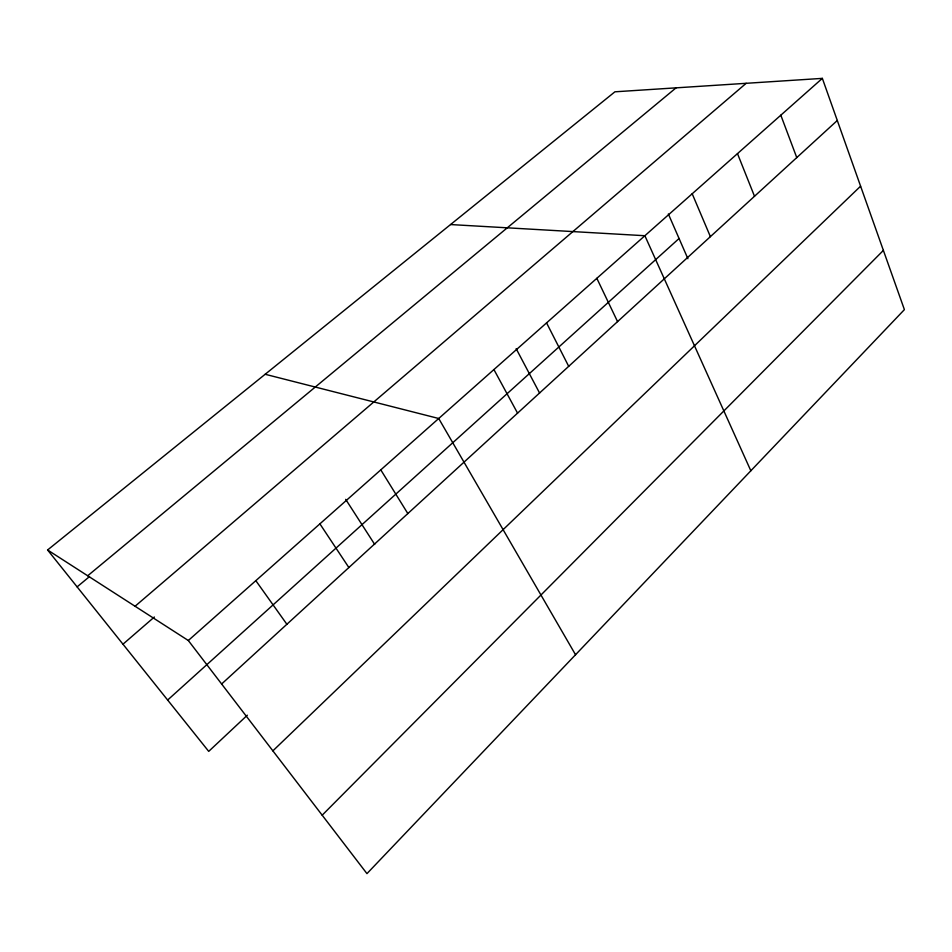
<?xml version="1.0" encoding="UTF-8"?>
<svg xmlns="http://www.w3.org/2000/svg" width="952" height="952" viewBox="0 0 952 952"><rect width="100%" height="100%" fill="white"/><g stroke="black" fill="none" stroke-linecap="round" stroke-linejoin="round"><path stroke-width="1.43" d="M322.181 815.198L883.385 250.4M272.879 750.854L860.596 186.187M247.341 715.19L208.714 751.378L47.6 549.982L614.921 91.809L822.349 78.373L904.4 309.626L366.96 873.627L188.317 640.517L47.6 549.982M221.637 683.988L837.296 120.499M167.647 700.041L679.073 238.512M188.317 640.517L822.349 78.373M122.975 644.195L154.355 617.015M135.065 606.257L746.166 83.312M77.112 586.872L89.488 576.603M87.691 575.782L676.063 87.846M450.57 224.553L644.873 235.727L750.842 470.776M265.18 374.279L438.717 418.499L575.543 654.738M255.826 580.66L286.885 624.274M319.896 523.862L348.872 567.547M345.695 499.348L374.695 544.413M380.788 469.872L407.837 513.568M493.921 369.566L517.567 413.144M516.151 348.67L539.582 393.033M546.567 322.895L568.701 366.341M596.833 278.317L617.562 321.621M668.352 213.986L687.903 258.718M692.199 193.756L710.394 236.655M737.479 153.617L754.508 196.279M780.818 115.192L796.764 157.604"/></g></svg>
